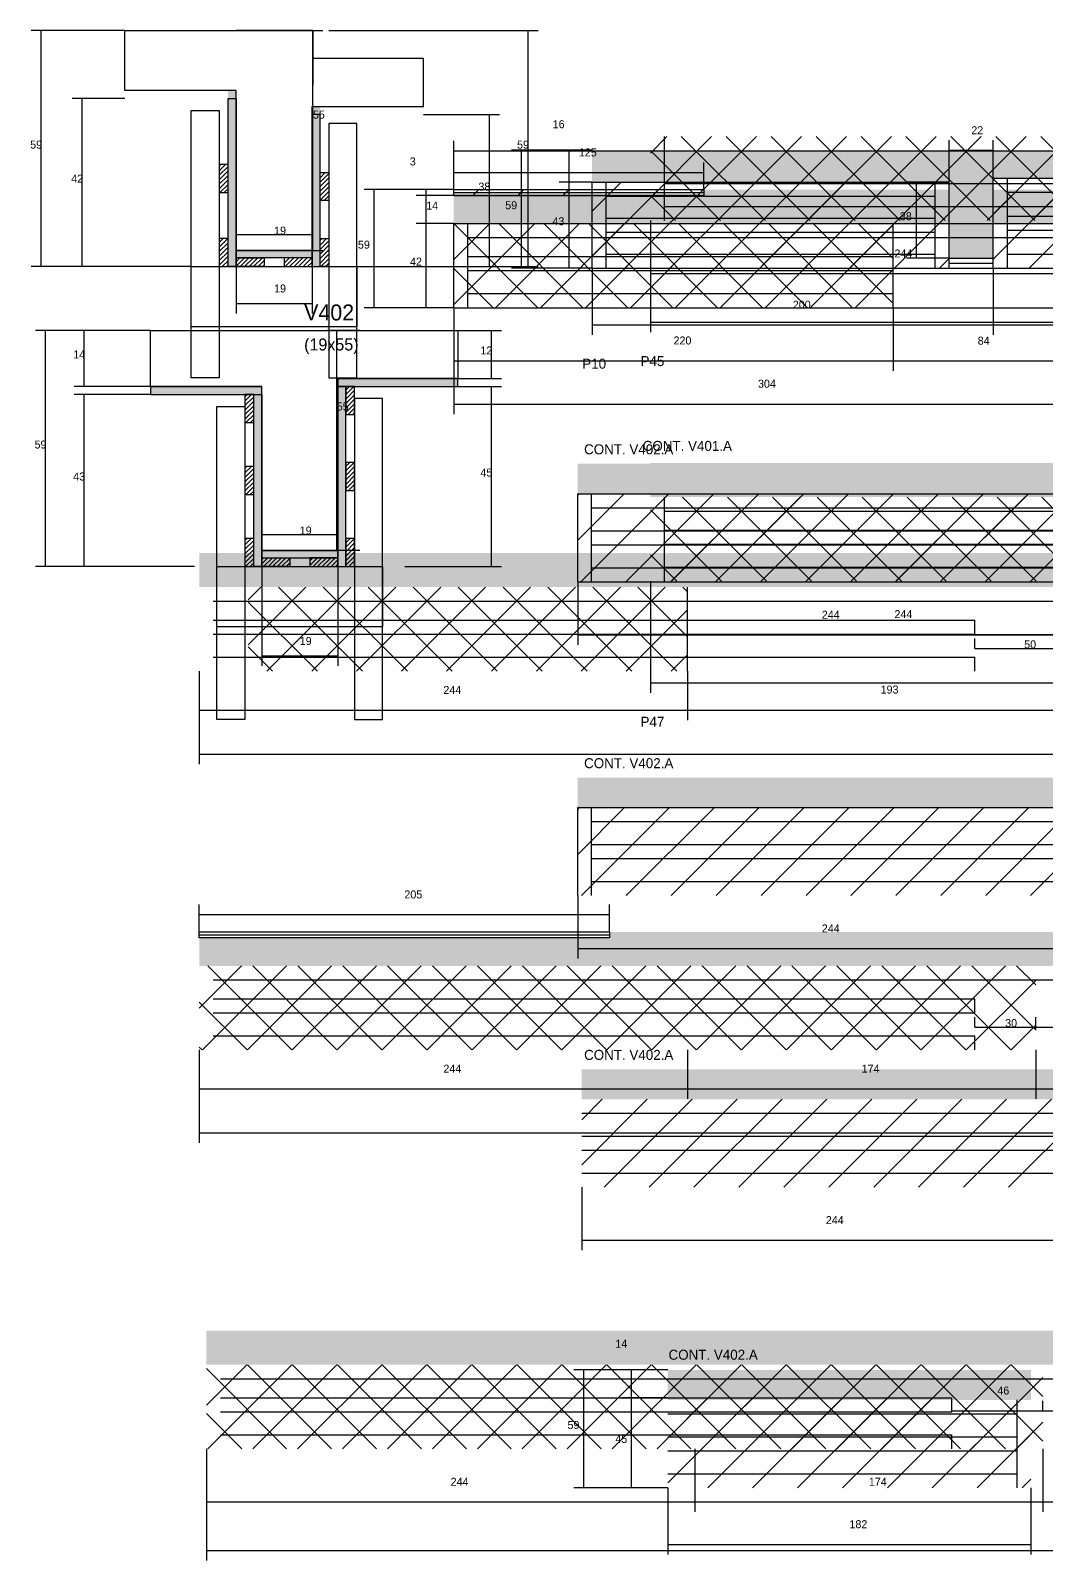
# Model space of a CAD drawing. Header units: metres. Extents: x -65046 to 21926, y -45195 to 1016.
# Drawn here: x 1463 to 1971, y -7215 to -6450 of the extents above; entities that cross this region are included whole.
import ezdxf

# ---------------------------------------------------------------- set-up
doc = ezdxf.new("R2010")
doc.units = ezdxf.units.M
for name, color, linetype in [('CONCRETO', 251, 'Continuous'), ('COTA', 241, 'Continuous'), ('Hachura', 253, 'Continuous'), ('Madeira', 126, 'Continuous'), ('NOMENCLATURA', 7, 'Continuous'), ('Painéis', 200, 'Continuous'), ('REAPROVEITAMENTO', 251, 'Continuous'), ('SARR_2.2x7', 40, 'Continuous'), ('SARR_3.5x7', 81, 'Continuous'), ('SARR_EDITAR', 141, 'Continuous'), ('Texto Seção', 7, 'Continuous')]:
    doc.layers.add(name, color=color, linetype=linetype)

msp = doc.modelspace()

# ---------------------------------------------------------------- hatches: boundary and pattern name
at = {"layer": 'COTA'}
h = msp.add_hatch(dxfattribs=at)
h.set_pattern_fill('AR-CONC', scale=0.03)
h.paths.add_polyline_path([(1944.4, -6563.9), (1944.4, -6523.9), (1944.4, -6523.9), (2213.9, -6523.9), (2213.9, -6523.9), (2213.9, -6509.9), (2213.9, -6509.9), (1743.9, -6509.9), (1743.9, -6509.9), (1743.9, -6525.9), (1743.9, -6525.9), (1922.4, -6525.9), (1922.4, -6525.9), (1922.4, -6563.9), (1922.4, -6563.9), (1944.4, -6563.9)])
h = msp.add_hatch(dxfattribs=at)
h.set_pattern_fill('AR-CONC', scale=0.03)
h.paths.add_polyline_path([(1978.8, -6546.6), (1978.8, -6529.6), (1978.8, -6529.6), (1799.8, -6529.6), (1799.8, -6529.6), (1799.8, -6532.6), (1799.8, -6532.6), (1674.8, -6532.6), (1674.8, -6532.6), (1674.8, -6546.6), (1674.8, -6546.6), (1978.8, -6546.6)])
h = msp.add_hatch(dxfattribs=at)
h.set_pattern_fill('AR-CONC', scale=0.03)
h.paths.add_polyline_path([(2712.7, -6681.6), (2712.7, -6666.6), (2712.7, -6666.6), (1736.7, -6666.6), (1736.7, -6666.6), (1736.7, -6681.6), (1736.7, -6681.6), (2712.7, -6681.6)])
h = msp.add_hatch(dxfattribs=at)
h.set_pattern_fill('AR-CONC', scale=0.03)
h.paths.add_polyline_path([(2499, -6683.3), (2499, -6666.3), (2499, -6666.3), (1773, -6666.3), (1773, -6666.3), (1773, -6683.3), (1773, -6683.3), (2499, -6683.3)])
h = msp.add_hatch(dxfattribs=at)
h.set_pattern_fill('AR-CONC', scale=0.03)
h.paths.add_polyline_path([(1984.6, -6711.3), (1547.6, -6711.3), (1547.6, -6711.3), (1547.6, -6728.3), (1547.6, -6728.3), (1984.6, -6728.3), (1984.6, -6728.3), (1984.6, -6711.3)])
h = msp.add_hatch(dxfattribs=at)
h.set_pattern_fill('AR-CONC', scale=0.03)
h.paths.add_polyline_path([(2712.7, -6838.5), (2712.7, -6823.5), (2712.7, -6823.5), (1736.7, -6823.5), (1736.7, -6823.5), (1736.7, -6838.5), (1736.7, -6838.5), (2712.7, -6838.5)])
h = msp.add_hatch(dxfattribs=at)
h.set_pattern_fill('AR-CONC', scale=0.03)
h.paths.add_polyline_path([(1752.6, -6903.6), (1547.6, -6903.6), (1547.6, -6903.6), (1547.6, -6917.6), (1547.6, -6917.6), (1965.6, -6917.6), (1965.6, -6917.6), (1965.6, -6900.6), (1965.6, -6900.6), (1752.6, -6900.6), (1752.6, -6900.6), (1752.6, -6903.6)])
h = msp.add_hatch(dxfattribs=at)
h.set_pattern_fill('AR-CONC', scale=0.03)
h.paths.add_polyline_path([(1965.6, -6900.6), (2402.6, -6900.6), (2402.6, -6900.6), (2402.6, -6917.6), (2402.6, -6917.6), (1965.6, -6917.6), (1965.6, -6917.6), (1965.6, -6900.6)])
h = msp.add_hatch(dxfattribs=at)
h.set_pattern_fill('AR-CONC', scale=0.03)
h.paths.add_polyline_path([(1738.7, -6969.3), (1738.7, -6984.3), (1738.7, -6984.3), (2470.7, -6984.3), (2470.7, -6984.3), (2470.7, -6969.3), (2470.7, -6969.3), (1738.7, -6969.3)])
h = msp.add_hatch(dxfattribs=at)
h.set_pattern_fill('AR-CONC', scale=0.03)
h.paths.add_polyline_path([(1551.2, -7100), (1551.2, -7117), (1551.2, -7117), (2393.7, -7117), (2393.7, -7117), (2393.7, -7103), (2393.7, -7103), (2188.7, -7103), (2188.7, -7103), (2188.7, -7100), (2188.7, -7100), (1551.2, -7100)])
h = msp.add_hatch(dxfattribs=at)
h.set_pattern_fill('AR-CONC', scale=0.03)
h.paths.add_polyline_path([(1781.7, -7119.6), (1781.7, -7134.6), (1781.7, -7134.6), (1963.2, -7134.6), (1963.2, -7134.6), (1963.2, -7119.6), (1963.2, -7119.6), (1781.7, -7119.6)])
at = {"layer": 'Hachura'}
h = msp.add_hatch(color=8, dxfattribs=at)
h.dxf.hatch_style = 1
h.paths.add_polyline_path([(1562, -6480.1), (1566, -6480.1), (1566, -6480.1), (1566, -6568.1), (1566, -6568.1), (1562, -6568.1), (1562, -6568.1), (1562, -6480.1)])
h = msp.add_hatch(color=8, dxfattribs=at)
h.dxf.hatch_style = 1
h.paths.add_polyline_path([(1604, -6488.1), (1608, -6488.1), (1608, -6488.1), (1608, -6568.1), (1608, -6568.1), (1604, -6568.1), (1604, -6568.1), (1604, -6488.1)])
h = msp.add_hatch(dxfattribs=at)
h.set_pattern_fill('ANSI31', scale=0.5)
h.paths.add_polyline_path([(1557.6, -6531.1), (1562, -6531.1), (1562, -6531.1), (1562, -6517.1), (1562, -6517.1), (1557.6, -6517.1), (1557.6, -6517.1), (1557.6, -6531.1)])
h = msp.add_hatch(dxfattribs=at)
h.set_pattern_fill('ANSI31', scale=0.5)
h.paths.add_polyline_path([(1612.4, -6535.1), (1608, -6535.1), (1608, -6535.1), (1608, -6521.1), (1608, -6521.1), (1612.4, -6521.1), (1612.4, -6521.1), (1612.4, -6535.1)])
h = msp.add_hatch(dxfattribs=at)
h.set_pattern_fill('ANSI31', scale=0.5)
h.paths.add_polyline_path([(1557.6, -6568.1), (1562, -6568.1), (1562, -6568.1), (1562, -6554.1), (1562, -6554.1), (1557.6, -6554.1), (1557.6, -6554.1), (1557.6, -6568.1)])
h = msp.add_hatch(color=8, dxfattribs=at)
h.dxf.hatch_style = 1
h.paths.add_polyline_path([(1566, -6563.7), (1566, -6560.1), (1566, -6560.1), (1604, -6560.1), (1604, -6560.1), (1604, -6563.7), (1604, -6563.7), (1566, -6563.7)])
h = msp.add_hatch(dxfattribs=at)
h.set_pattern_fill('ANSI31', scale=0.5)
h.paths.add_polyline_path([(1612.4, -6568.1), (1608, -6568.1), (1608, -6568.1), (1608, -6554.1), (1608, -6554.1), (1612.4, -6554.1), (1612.4, -6554.1), (1612.4, -6568.1)])
h = msp.add_hatch(dxfattribs=at)
h.set_pattern_fill('ANSI31', scale=0.5)
h.paths.add_polyline_path([(1566, -6568.1), (1566, -6563.7), (1566, -6563.7), (1580, -6563.7), (1580, -6563.7), (1580, -6568.1), (1580, -6568.1), (1566, -6568.1)])
h = msp.add_hatch(dxfattribs=at)
h.set_pattern_fill('ANSI31', scale=0.5)
h.paths.add_polyline_path([(1604, -6568.1), (1604, -6563.7), (1604, -6563.7), (1590, -6563.7), (1590, -6563.7), (1590, -6568.1), (1590, -6568.1), (1604, -6568.1)])
h = msp.add_hatch(color=8, dxfattribs=at)
h.dxf.hatch_style = 1
h.paths.add_polyline_path([(1578.8, -6632), (1578.8, -6628), (1578.8, -6628), (1523.2, -6628), (1523.2, -6628), (1523.2, -6632), (1523.2, -6632), (1578.8, -6632)])
h = msp.add_hatch(color=8, dxfattribs=at)
h.dxf.hatch_style = 1
h.paths.add_polyline_path([(1676.8, -6628), (1676.8, -6624), (1676.8, -6624), (1616.8, -6624), (1616.8, -6624), (1616.8, -6628), (1616.8, -6628), (1676.8, -6628)])
h = msp.add_hatch(color=8, dxfattribs=at)
h.dxf.hatch_style = 1
h.paths.add_polyline_path([(1620.8, -6628), (1616.8, -6628), (1616.8, -6628), (1616.8, -6718), (1616.8, -6718), (1620.8, -6718), (1620.8, -6718), (1620.8, -6628)])
h = msp.add_hatch(dxfattribs=at)
h.set_pattern_fill('ANSI31', scale=0.5)
h.paths.add_polyline_path([(1620.8, -6642), (1625.2, -6642), (1625.2, -6642), (1625.2, -6628), (1625.2, -6628), (1620.8, -6628), (1620.8, -6628), (1620.8, -6642)])
h = msp.add_hatch(dxfattribs=at)
h.set_pattern_fill('ANSI31', scale=0.5)
h.paths.add_polyline_path([(1570.4, -6646), (1574.8, -6646), (1574.8, -6646), (1574.8, -6632), (1574.8, -6632), (1570.4, -6632), (1570.4, -6632), (1570.4, -6646)])
h = msp.add_hatch(color=8, dxfattribs=at)
h.dxf.hatch_style = 1
h.paths.add_polyline_path([(1574.8, -6632), (1578.8, -6632), (1578.8, -6632), (1578.8, -6718), (1578.8, -6718), (1574.8, -6718), (1574.8, -6718), (1574.8, -6632)])
h = msp.add_hatch(dxfattribs=at)
h.set_pattern_fill('ANSI31', scale=0.5)
h.paths.add_polyline_path([(1570.4, -6682), (1574.8, -6682), (1574.8, -6682), (1574.8, -6668), (1574.8, -6668), (1570.4, -6668), (1570.4, -6668), (1570.4, -6682)])
h = msp.add_hatch(dxfattribs=at)
h.set_pattern_fill('ANSI31', scale=0.5)
h.paths.add_polyline_path([(1620.8, -6680), (1625.2, -6680), (1625.2, -6680), (1625.2, -6666), (1625.2, -6666), (1620.8, -6666), (1620.8, -6666), (1620.8, -6680)])
h = msp.add_hatch(dxfattribs=at)
h.set_pattern_fill('ANSI31', scale=0.5)
h.paths.add_polyline_path([(1570.4, -6718), (1574.8, -6718), (1574.8, -6718), (1574.8, -6704), (1574.8, -6704), (1570.4, -6704), (1570.4, -6704), (1570.4, -6718)])
h = msp.add_hatch(dxfattribs=at)
h.set_pattern_fill('ANSI31', scale=0.5)
h.paths.add_polyline_path([(1620.8, -6718), (1625.2, -6718), (1625.2, -6718), (1625.2, -6704), (1625.2, -6704), (1620.8, -6704), (1620.8, -6704), (1620.8, -6718)])
h = msp.add_hatch(color=8, dxfattribs=at)
h.dxf.hatch_style = 1
h.paths.add_polyline_path([(1616.8, -6713.6), (1616.8, -6710), (1616.8, -6710), (1578.8, -6710), (1578.8, -6710), (1578.8, -6713.6), (1578.8, -6713.6), (1616.8, -6713.6)])
h = msp.add_hatch(dxfattribs=at)
h.set_pattern_fill('ANSI31', scale=0.5)
h.paths.add_polyline_path([(1578.8, -6718), (1578.8, -6713.6), (1578.8, -6713.6), (1592.8, -6713.6), (1592.8, -6713.6), (1592.8, -6718), (1592.8, -6718), (1578.8, -6718)])
h = msp.add_hatch(dxfattribs=at)
h.set_pattern_fill('ANSI31', scale=0.5)
h.paths.add_polyline_path([(1616.8, -6718), (1616.8, -6713.6), (1616.8, -6713.6), (1602.8, -6713.6), (1602.8, -6713.6), (1602.8, -6718), (1602.8, -6718), (1616.8, -6718)])
at = {"layer": 'REAPROVEITAMENTO'}
h = msp.add_hatch(dxfattribs=at)
h.set_pattern_fill('ANSI37', scale=5)
h.paths.add_polyline_path([(1773, -6503.1), (1773, -6545.1), (1773, -6545.1), (2017, -6545.1), (2017, -6545.1), (2017, -6503.1), (2017, -6503.1), (1773, -6503.1)])
h = msp.add_hatch(dxfattribs=at)
h.set_pattern_fill('ANSI31', scale=5)
h.paths.add_polyline_path([(1799.8, -6532.6), (1799.8, -6529.6), (1799.8, -6529.6), (1674.8, -6529.6), (1674.8, -6529.6), (1674.8, -6532.6), (1674.8, -6532.6), (1799.8, -6532.6)])
h = msp.add_hatch(dxfattribs=at)
h.set_pattern_fill('ANSI31', scale=5)
h.paths.add_polyline_path([(1922.4, -6568.9), (1922.4, -6525.9), (1922.4, -6525.9), (1743.9, -6525.9), (1743.9, -6525.9), (1743.9, -6568.9), (1743.9, -6568.9), (1922.4, -6568.9)])
h = msp.add_hatch(dxfattribs=at)
h.set_pattern_fill('ANSI31', scale=5)
h.paths.add_polyline_path([(2213.9, -6568.9), (2213.9, -6523.9), (2213.9, -6523.9), (1944.4, -6523.9), (1944.4, -6523.9), (1944.4, -6568.9), (1944.4, -6568.9), (2213.9, -6568.9)])
h = msp.add_hatch(dxfattribs=at)
h.set_pattern_fill('ANSI37', scale=5)
h.paths.add_polyline_path([(1674.8, -6546.6), (1674.8, -6588.6), (1674.8, -6588.6), (1894.3, -6588.6), (1894.3, -6588.6), (1894.3, -6546.6), (1894.3, -6546.6), (1674.8, -6546.6)])
h = msp.add_hatch(dxfattribs=at)
h.set_pattern_fill('ANSI31', scale=5)
h.paths.add_polyline_path([(2468.7, -6725.6), (2468.7, -6681.6), (2468.7, -6681.6), (1736.7, -6681.6), (1736.7, -6681.6), (1736.7, -6725.6), (1736.7, -6725.6), (2468.7, -6725.6)])
h = msp.add_hatch(dxfattribs=at)
h.set_pattern_fill('ANSI37', scale=5)
h.paths.add_polyline_path([(1773, -6683.3), (1773, -6725.3), (1773, -6725.3), (2017, -6725.3), (2017, -6725.3), (2017, -6683.3), (2017, -6683.3), (1773, -6683.3)])
h = msp.add_hatch(dxfattribs=at)
h.set_pattern_fill('ANSI37', scale=5)
h.paths.add_polyline_path([(1572.1, -6728.3), (1572.1, -6770.3), (1572.1, -6770.3), (1791.6, -6770.3), (1791.6, -6770.3), (1791.6, -6728.3), (1791.6, -6728.3), (1572.1, -6728.3)])
h = msp.add_hatch(dxfattribs=at)
h.set_pattern_fill('ANSI31', scale=5)
h.paths.add_polyline_path([(1736.7, -6838.5), (1736.7, -6882.5), (1736.7, -6882.5), (2224.7, -6882.5), (2224.7, -6882.5), (2224.7, -6838.5), (2224.7, -6838.5), (1736.7, -6838.5)])
h = msp.add_hatch(dxfattribs=at)
h.set_pattern_fill('ANSI37', scale=5)
h.paths.add_polyline_path([(1965.6, -6917.6), (1965.6, -6959.6), (1965.6, -6959.6), (1547.6, -6959.6), (1547.6, -6959.6), (1547.6, -6917.6), (1547.6, -6917.6), (1965.6, -6917.6)])
h = msp.add_hatch(dxfattribs=at)
h.set_pattern_fill('ANSI31', scale=5)
h.paths.add_polyline_path([(1738.7, -6984.3), (1738.7, -7028.3), (1738.7, -7028.3), (2470.7, -7028.3), (2470.7, -7028.3), (2470.7, -6984.3), (2470.7, -6984.3), (1738.7, -6984.3)])
h = msp.add_hatch(dxfattribs=at)
h.set_pattern_fill('ANSI37', scale=5)
h.paths.add_polyline_path([(1969.2, -7117), (1969.2, -7159), (1969.2, -7159), (1551.2, -7159), (1551.2, -7159), (1551.2, -7117), (1551.2, -7117), (1969.2, -7117)])
h = msp.add_hatch(dxfattribs=at)
h.set_pattern_fill('ANSI31', scale=5)
h.paths.add_polyline_path([(1963.2, -7178.6), (1963.2, -7134.6), (1963.2, -7134.6), (1781.7, -7134.6), (1781.7, -7134.6), (1781.7, -7178.6), (1781.7, -7178.6), (1963.2, -7178.6)])

# ---------------------------------------------------------------- linework, layer by layer
at = {"layer": 'CONCRETO'}
for points in [[(1510.4, -6480.1), (1510.4, -6450.1), (1566, -6450.1), (1566, -6450.1), (1604.4, -6450.1), (1604, -6560.1), (1566, -6560.1), (1566, -6480.1)], [(1523.2, -6628), (1523.2, -6600), (1676.8, -6600), (1676.8, -6624), (1616.8, -6624), (1616.8, -6710), (1578.8, -6710), (1578.8, -6628)]]:
    msp.add_lwpolyline(points, close=True, dxfattribs=at)
msp.add_lwpolyline([(1566, -6484.1), (1566, -6560.1), (1604, -6560.1), (1604, -6488.1), (1659.6, -6488.1), (1659.6, -6464.1), (1604.4, -6464.1), (1604.4, -6450.1), (1566, -6450.1)], dxfattribs=at)
at = {"layer": 'COTA'}
for p, q in [((1510.4, -6450.1), (1463.6, -6450.1)), ((1468.6, -6568.1), (1468.6, -6450.1)), ((1593, -6450.1), (1609.4, -6450.1)), ((1604.4, -6560.1), (1604.4, -6450.1)), ((1612.4, -6450.1), (1716.9, -6450.1)), ((1711.9, -6568.1), (1711.9, -6450.1)), ((1510.4, -6484.1), (1484.1, -6484.1)), ((1489.1, -6568.1), (1489.1, -6484.1)), ((1659.6, -6492.1), (1697.6, -6492.1)), ((1692.6, -6568.1), (1692.6, -6492.1)), ((1674.8, -6529.6), (1674.8, -6505.2)), ((1922.4, -6525.9), (1922.4, -6504.9)), ((1944.4, -6523.9), (1944.4, -6504.9)), ((1674.8, -6510.2), (2392.8, -6510.2)), ((1743.9, -6509.9), (1703.6, -6509.9)), ((1708.6, -6568.9), (1708.6, -6509.9)), ((1743.9, -6509.9), (1727.4, -6509.9)), ((1732.4, -6525.9), (1732.4, -6509.9)), ((1922.4, -6509.9), (1944.4, -6509.9)), ((1674.8, -6529.6), (1674.8, -6516.1)), ((1674.8, -6521.1), (1799.8, -6521.1)), ((1799.8, -6529.6), (1799.8, -6516.1)), ((1674.8, -6529.6), (1630, -6529.6)), ((1635, -6588.6), (1635, -6529.6)), ((1674.8, -6529.6), (1656, -6529.6)), ((1661, -6532.6), (1661, -6529.6)), ((1743.9, -6525.9), (1727.4, -6525.9)), ((1743.9, -6525.9), (1727.4, -6525.9)), ((1732.4, -6568.9), (1732.4, -6525.9)), ((1922.4, -6525.9), (1901, -6525.9)), ((1906, -6563.9), (1906, -6525.9)), ((1674.8, -6532.6), (1656, -6532.6)), ((1674.8, -6532.6), (1656, -6532.6)), ((1661, -6546.6), (1661, -6532.6)), ((1773, -6545.1), (1773, -6576.6)), ((1773, -6545.1), (1773, -6600.9)), ((1566, -6568.1), (1566, -6547.1)), ((1566, -6552.1), (1604, -6552.1)), ((1604, -6568.1), (1604, -6547.1)), ((1674.8, -6546.6), (1656, -6546.6)), ((1674.8, -6546.6), (1656, -6546.6)), ((1661, -6588.6), (1661, -6546.6)), ((1593, -6560.1), (1609.4, -6560.1)), ((1507.7, -6568.1), (1463.6, -6568.1)), ((1543.6, -6568.1), (1484.1, -6568.1)), ((1566, -6568.1), (1566, -6591.5)), ((1604, -6568.1), (1604, -6591.5)), ((1626.4, -6568.1), (1716.9, -6568.1)), ((1626.4, -6568.1), (1697.6, -6568.1)), ((1922.4, -6563.9), (1901, -6563.9)), ((1743.9, -6568.9), (1703.6, -6568.9)), ((1743.9, -6568.9), (1727.4, -6568.9)), ((1743.9, -6568.9), (1743.9, -6602.2)), ((1773, -6571.6), (2017, -6571.6)), ((1944.4, -6568.9), (1944.4, -6602.2)), ((1944.4, -6568.9), (1944.4, -6602.2)), ((1566, -6586.5), (1604, -6586.5)), ((1674.8, -6588.6), (1630, -6588.6)), ((1674.8, -6588.6), (1656, -6588.6)), ((1674.8, -6588.6), (1674.8, -6620.2)), ((1674.8, -6588.6), (1674.8, -6641.8)), ((1894.3, -6588.6), (1894.3, -6620.2)), ((1894.3, -6588.6), (1894.3, -6620.2)), ((1743.9, -6597.2), (1944.4, -6597.2)), ((1773, -6595.9), (2628, -6595.9)), ((1944.4, -6597.2), (2103.9, -6597.2)), ((1523.2, -6600), (1465.8, -6600)), ((1470.8, -6718), (1470.8, -6600)), ((1523.2, -6600), (1485.1, -6600)), ((1490.1, -6628), (1490.1, -6600)), ((1627.8, -6600), (1611.3, -6600)), ((1616.3, -6710), (1616.3, -6600)), ((1676.8, -6600), (1698.6, -6600)), ((1693.6, -6624), (1693.6, -6600)), ((1674.8, -6615.2), (1894.3, -6615.2)), ((1894.3, -6615.2), (1978.8, -6615.2)), ((1523.2, -6628), (1485.1, -6628)), ((1676.8, -6624), (1698.6, -6624)), ((1676.8, -6628), (1698.6, -6628)), ((1693.6, -6718), (1693.6, -6628)), ((1523.2, -6632), (1485.1, -6632)), ((1490.1, -6718), (1490.1, -6632)), ((1674.8, -6636.8), (1978.8, -6636.8)), ((1578.8, -6718), (1578.8, -6697)), ((1616.8, -6718), (1616.8, -6697)), ((1578.8, -6702), (1616.8, -6702)), ((1627.8, -6710), (1611.3, -6710)), ((1545.2, -6718), (1465.8, -6718)), ((1545.2, -6718), (1485.1, -6718)), ((1578.8, -6718), (1578.8, -6767.7)), ((1616.8, -6718), (1616.8, -6767.7)), ((1650.4, -6718), (1698.6, -6718)), ((1736.7, -6725.6), (1736.7, -6757.2)), ((1773, -6725.3), (1773, -6756.9)), ((1773, -6725.3), (1773, -6781.1)), ((1736.7, -6752.2), (1980.7, -6752.2)), ((1773, -6751.9), (2017, -6751.9)), ((1578.8, -6762.7), (1616.8, -6762.7)), ((1547.6, -6770.3), (1547.6, -6794.8)), ((1547.6, -6770.3), (1547.6, -6816.8)), ((1791.6, -6770.3), (1791.6, -6794.8)), ((1791.6, -6770.3), (1791.6, -6794.8)), ((1773, -6776.1), (2499, -6776.1)), ((1547.6, -6789.8), (1791.6, -6789.8)), ((1791.6, -6789.8), (1984.6, -6789.8)), ((1547.6, -6811.8), (2402.6, -6811.8)), ((1547.6, -6900.6), (1547.6, -6887)), ((1736.7, -6882.5), (1736.7, -6914)), ((1752.6, -6900.6), (1752.6, -6887)), ((1547.6, -6892), (1752.6, -6892)), ((1736.7, -6909), (1980.7, -6909)), ((1547.6, -6959.6), (1547.6, -7006.1)), ((1547.6, -6959.6), (1547.6, -6984.1)), ((1791.6, -6959.6), (1791.6, -6984.1)), ((1791.6, -6959.6), (1791.6, -6984.1)), ((1965.6, -6959.6), (1965.6, -6984.1)), ((1965.6, -6959.6), (1965.6, -6984.1)), ((1547.6, -6979.1), (1791.6, -6979.1)), ((1791.6, -6979.1), (1965.6, -6979.1)), ((1965.6, -6979.1), (2158.6, -6979.1)), ((1547.6, -7001.1), (2402.6, -7001.1)), ((1738.7, -7028.3), (1738.7, -7059.8)), ((1738.7, -7054.8), (1982.7, -7054.8)), ((1781.7, -7119.6), (1734.8, -7119.6)), ((1739.8, -7178.6), (1739.8, -7119.6)), ((1781.7, -7119.6), (1758.6, -7119.6)), ((1763.6, -7133.6), (1763.6, -7119.6)), ((1781.7, -7133.6), (1758.6, -7133.6)), ((1781.7, -7133.6), (1758.6, -7133.6)), ((1763.6, -7178.6), (1763.6, -7133.6)), ((1923.7, -7140), (1923.7, -7135)), ((1923.7, -7140), (1969.2, -7140)), ((1969.2, -7140), (1969.2, -7135)), ((1969.2, -7140), (1969.2, -7135)), ((1969.2, -7140), (2033.7, -7140)), ((1551.2, -7159), (1551.2, -7190.6)), ((1551.2, -7159), (1551.2, -7214.8)), ((1795.2, -7159), (1795.2, -7190.6)), ((1795.2, -7159), (1795.2, -7190.6)), ((1969.2, -7159), (1969.2, -7190.6)), ((1969.2, -7159), (1969.2, -7190.6)), ((1781.7, -7178.6), (1734.8, -7178.6)), ((1781.7, -7178.6), (1758.6, -7178.6)), ((1781.7, -7178.6), (1781.7, -7211.9)), ((1963.2, -7178.6), (1963.2, -7211.9)), ((1551.2, -7185.6), (1795.2, -7185.6)), ((1795.2, -7185.6), (1969.2, -7185.6)), ((1969.2, -7185.6), (2149.7, -7185.6)), ((1551.2, -7209.8), (2393.7, -7209.8)), ((1781.7, -7206.9), (1963.2, -7206.9))]:
    msp.add_line(p, q, dxfattribs=at)
at = {"layer": 'Madeira'}
for points in [[(1557.6, -6531.1), (1562, -6531.1), (1562, -6517.1), (1557.6, -6517.1)], [(1612.4, -6535.1), (1608, -6535.1), (1608, -6521.1), (1612.4, -6521.1)], [(1557.6, -6568.1), (1562, -6568.1), (1562, -6554.1), (1557.6, -6554.1)], [(1612.4, -6568.1), (1608, -6568.1), (1608, -6554.1), (1612.4, -6554.1)], [(1566, -6568.1), (1566, -6563.7), (1580, -6563.7), (1580, -6568.1)], [(1604, -6568.1), (1604, -6563.7), (1590, -6563.7), (1590, -6568.1)], [(1620.8, -6642), (1625.2, -6642), (1625.2, -6628), (1620.8, -6628)], [(1570.4, -6646), (1574.8, -6646), (1574.8, -6632), (1570.4, -6632)], [(1570.4, -6682), (1574.8, -6682), (1574.8, -6668), (1570.4, -6668)], [(1620.8, -6680), (1625.2, -6680), (1625.2, -6666), (1620.8, -6666)], [(1570.4, -6718), (1574.8, -6718), (1574.8, -6704), (1570.4, -6704)], [(1620.8, -6718), (1625.2, -6718), (1625.2, -6704), (1620.8, -6704)], [(1578.8, -6718), (1578.8, -6713.6), (1592.8, -6713.6), (1592.8, -6718)], [(1616.8, -6718), (1616.8, -6713.6), (1602.8, -6713.6), (1602.8, -6718)]]:
    msp.add_lwpolyline(points, close=True, dxfattribs=at)
at = {"layer": 'Painéis'}
for p, q in [((1674.8, -6529.6), (1799.8, -6529.6)), ((1743.9, -6525.9), (1922.4, -6525.9)), ((1743.9, -6568.9), (1743.9, -6525.9)), ((1922.4, -6563.9), (1922.4, -6525.9)), ((1944.4, -6523.9), (2103.9, -6523.9)), ((1944.4, -6568.9), (1944.4, -6523.9)), ((1674.8, -6532.6), (1799.8, -6532.6)), ((1674.8, -6546.6), (1978.8, -6546.6)), ((1674.8, -6588.6), (1674.8, -6546.6)), ((1894.3, -6588.6), (1894.3, -6546.6)), ((1922.4, -6563.9), (1944.4, -6563.9)), ((1944.4, -6568.9), (1944.4, -6563.9)), ((1743.9, -6568.9), (1944.4, -6568.9)), ((1944.4, -6568.9), (2103.9, -6568.9)), ((1674.8, -6588.6), (1978.8, -6588.6)), ((1523.2, -6628), (1578.8, -6628)), ((1616.8, -6624), (1676.8, -6624)), ((1736.7, -6681.6), (2712.7, -6681.6)), ((1736.7, -6725.6), (1736.7, -6681.6)), ((1578.8, -6710), (1616.8, -6710)), ((1736.7, -6725.6), (2712.7, -6725.6)), ((1791.6, -6770.3), (1791.6, -6728.3)), ((1935.1, -6758.9), (1935.1, -6753.9)), ((1935.1, -6758.9), (1984.6, -6758.9)), ((1736.7, -6838.5), (2712.7, -6838.5)), ((1736.7, -6882.5), (1736.7, -6838.5)), ((1935.1, -6948.2), (1935.1, -6943.2)), ((1965.6, -6949.7), (1965.6, -6943.2)), ((1965.6, -6948.2), (1965.6, -6943.2)), ((1935.1, -6948.2), (1965.6, -6948.2)), ((1965.6, -6948.2), (2015.1, -6948.2))]:
    msp.add_line(p, q, dxfattribs=at)
for points in [[(1562, -6484.1), (1566, -6484.1), (1566, -6568.1), (1562, -6568.1)], [(1608, -6492.1), (1604, -6492.1), (1604, -6568.1), (1608, -6568.1)], [(1674.8, -6529.6), (1799.8, -6529.6), (1799.8, -6532.6), (1674.8, -6532.6)], [(1566, -6563.7), (1566, -6560.1), (1604, -6560.1), (1604, -6563.7)], [(1578.8, -6632), (1578.8, -6628), (1523.2, -6628), (1523.2, -6632)], [(1676.8, -6628), (1676.8, -6624), (1616.8, -6624), (1616.8, -6628)], [(1620.8, -6628), (1616.8, -6628), (1616.8, -6718), (1620.8, -6718)], [(1574.8, -6632), (1578.8, -6632), (1578.8, -6718), (1574.8, -6718)], [(1616.8, -6713.6), (1616.8, -6710), (1578.8, -6710), (1578.8, -6713.6)], [(1547.6, -6900.6), (1752.6, -6900.6), (1752.6, -6903.6), (1547.6, -6903.6)]]:
    msp.add_lwpolyline(points, close=True, dxfattribs=at)
at = {"layer": 'SARR_2.2x7'}
for p, q in [((1780, -6545.1), (1780, -6503.1)), ((1750.9, -6568.9), (1750.9, -6525.9)), ((1780, -6526.6), (2017, -6526.6)), ((1915.4, -6568.9), (1915.4, -6525.9)), ((1922.4, -6568.9), (1922.4, -6525.9)), ((1951.4, -6568.9), (1951.4, -6523.9)), ((1750.9, -6532.9), (1915.4, -6532.9)), ((1780, -6538.1), (2017, -6538.1)), ((1951.4, -6530.9), (2096.9, -6530.9)), ((1750.9, -6543.9), (1915.4, -6543.9)), ((1951.4, -6542.9), (2096.9, -6542.9)), ((1681.8, -6588.6), (1681.8, -6546.6)), ((1750.9, -6550.9), (1915.4, -6550.9)), ((1951.4, -6549.9), (2096.9, -6549.9)), ((1681.8, -6553.6), (1894.3, -6553.6)), ((1894.3, -6553.6), (1978.8, -6553.6)), ((1681.8, -6563.1), (1894.3, -6563.1)), ((1750.9, -6561.9), (1915.4, -6561.9)), ((1951.4, -6561.9), (2096.9, -6561.9)), ((1681.8, -6570.1), (1894.3, -6570.1)), ((1681.8, -6581.6), (1894.3, -6581.6)), ((1743.6, -6725.6), (1743.6, -6681.6)), ((1780, -6725.3), (1780, -6683.3)), ((1743.6, -6688.6), (1980.7, -6688.6)), ((1780, -6690.3), (2017, -6690.3)), ((1743.6, -6700.1), (1980.7, -6700.1)), ((1780, -6699.8), (2017, -6699.8)), ((1743.6, -6707.1), (1980.7, -6707.1)), ((1780, -6706.8), (2017, -6706.8)), ((1743.6, -6718.6), (1980.7, -6718.6)), ((1780, -6718.3), (2017, -6718.3)), ((1554.5, -6735.3), (1791.6, -6735.3)), ((1791.6, -6735.3), (1984.6, -6735.3)), ((1554.5, -6744.8), (1791.6, -6744.8)), ((1554.5, -6751.8), (1791.6, -6751.8)), ((1791.6, -6744.8), (1935.1, -6744.8)), ((1791.6, -6751.8), (1935.1, -6751.8)), ((1935.1, -6751.8), (1935.1, -6744.8)), ((1554.5, -6763.3), (1791.6, -6763.3)), ((1791.6, -6763.3), (1935.1, -6763.3)), ((1935.1, -6770.3), (1935.1, -6763.3)), ((1743.6, -6882.5), (1743.6, -6838.5)), ((1743.6, -6845.5), (1980.7, -6845.5)), ((1743.6, -6857), (1980.7, -6857)), ((1743.6, -6864), (1980.7, -6864)), ((1743.6, -6875.5), (1980.7, -6875.5)), ((1554.5, -6924.6), (1791.6, -6924.6)), ((1791.6, -6924.6), (1965.6, -6924.6)), ((1965.6, -6924.6), (2158.6, -6924.6)), ((1554.5, -6934.1), (1791.6, -6934.1)), ((1791.6, -6934.1), (1935.1, -6934.1)), ((1935.1, -6941.1), (1935.1, -6934.1)), ((1554.5, -6941.1), (1791.6, -6941.1)), ((1791.6, -6941.1), (1935.1, -6941.1)), ((1554.5, -6952.6), (1791.6, -6952.6)), ((1791.6, -6952.6), (1935.1, -6952.6)), ((1935.1, -6959.6), (1935.1, -6952.6)), ((1738.7, -6991.3), (1982.7, -6991.3)), ((1738.7, -7002.8), (1982.7, -7002.8)), ((1738.7, -7009.8), (1982.7, -7009.8)), ((1738.7, -7021.3), (1982.7, -7021.3)), ((1558.2, -7124), (1795.2, -7124)), ((1795.2, -7124), (1969.2, -7124)), ((1969.2, -7124), (2149.7, -7124)), ((1558.2, -7133.5), (1795.2, -7133.5)), ((1795.2, -7133.5), (1923.7, -7133.5)), ((1923.7, -7140.5), (1923.7, -7133.5)), ((1956.3, -7178.6), (1956.3, -7134.6)), ((1558.2, -7140.5), (1795.2, -7140.5)), ((1781.7, -7141.6), (1956.3, -7141.6)), ((1795.2, -7140.5), (1923.7, -7140.5)), ((1558.2, -7152), (1795.2, -7152)), ((1781.7, -7153.1), (1956.3, -7153.1)), ((1795.2, -7152), (1923.7, -7152)), ((1923.7, -7159), (1923.7, -7152)), ((1781.7, -7160.1), (1956.3, -7160.1)), ((1781.7, -7171.6), (1956.3, -7171.6))]:
    msp.add_line(p, q, dxfattribs=at)
at = {"layer": 'SARR_3.5x7'}
for points in [[(1543.6, -6490.1), (1557.6, -6490.1), (1557.6, -6623.7), (1543.6, -6623.7)], [(1626.4, -6496.5), (1612.4, -6496.5), (1612.4, -6623.7), (1626.4, -6623.7)], [(1543.6, -6568.1), (1626.4, -6568.1), (1626.4, -6598.2), (1543.6, -6598.2)], [(1639.2, -6634), (1625.2, -6634), (1625.2, -6794.5), (1639.2, -6794.5)], [(1556.4, -6638), (1570.4, -6638), (1570.4, -6794.5), (1556.4, -6794.5)], [(1556.4, -6718), (1639.2, -6718), (1639.2, -6748.1), (1556.4, -6748.1)]]:
    msp.add_lwpolyline(points, close=True, dxfattribs=at)
at = {"layer": 'SARR_EDITAR'}
for p, q in [((1674.8, -6531.1), (1799.8, -6531.1)), ((1922.4, -6566.4), (1944.4, -6566.4)), ((1547.6, -6902.1), (1752.6, -6902.1))]:
    msp.add_line(p, q, dxfattribs=at)

# ---------------------------------------------------------------- texts
at = {"layer": 'COTA'}
for s, p in [('55', (1604.4, -6494.1)), ('16', (1724.2, -6498.9)), ('22', (1933.4, -6501.9)), ('59', (1463.1, -6509.1)), ('59', (1706.4, -6509.1)), ('3', (1652.8, -6517.5)), ('125', (1737.3, -6513)), ('42', (1483.6, -6526.1)), ('38', (1687.1, -6530.1)), ('14', (1661, -6539.6)), ('59', (1700.5, -6539.4)), ('43', (1724.1, -6547.4)), ('38', (1897.7, -6544.9)), ('19', (1585, -6552.1)), ('59', (1626.9, -6559.1)), ('244', (1895, -6563.5)), ('42', (1652.9, -6567.6)), ('19', (1585, -6581)), ('200', (1844.2, -6589.1)), ('220', (1784.6, -6607)), ('84', (1936.6, -6607.1)), ('14', (1484.6, -6614)), ('12', (1688.1, -6612)), ('304', (1826.8, -6628.6)), ('55', (1616.3, -6640)), ('59', (1465.3, -6659)), ('43', (1484.6, -6675)), ('45', (1688.1, -6673)), ('19', (1597.8, -6702)), ('244', (1858.7, -6744.1)), ('244', (1895, -6743.8)), ('19', (1597.8, -6757.2)), ('244', (1669.6, -6781.7)), ('193', (1888.1, -6781.5)), ('205', (1650.1, -6883.9)), ('244', (1858.7, -6900.9)), ('244', (1669.6, -6971)), ('174', (1878.6, -6971)), ('244', (1860.7, -7046.7)), ('14', (1755.5, -7108.5)), ('46', (1946.4, -7131.9)), ('59', (1731.6, -7149.1)), ('45', (1755.5, -7156.1)), ('244', (1673.2, -7177.5)), ('174', (1882.2, -7177.5)), ('182', (1872.5, -7198.7))]:
    msp.add_text(s, height=4, dxfattribs=at).set_placement(p)
at = {"layer": 'NOMENCLATURA'}
for s, p in [('P10', (1739, -6619.1)), ('P45', (1768.1, -6617.8)), ('P47', (1768.1, -6798.1))]:
    msp.add_text(s, height=5, dxfattribs=at).set_placement(p)
at = {"layer": 'Painéis'}
for s, p in [('50', (1959.8, -6758.9)), ('30', (1950.3, -6948.2))]:
    msp.add_text(s, height=4, dxfattribs=at).set_placement(p)
at = {"layer": 'Texto Seção'}
for s, height, p in [('V402', 8, (1600, -6595)), ('(19x55)', 6, (1600, -6610)), ('CONT. V402.A', 5, (1739.9, -6661.9)), ('CONT. V401.A', 5, (1769.2, -6660.2)), ('CONT. V402.A', 5, (1739.9, -6818.8)), ('CONT. V402.A', 5, (1739.9, -6964.6)), ('CONT. V402.A', 5, (1782.1, -7114.5))]:
    msp.add_text(s, height=height, dxfattribs=at).set_placement(p)

doc.saveas('drawing.dxf')
